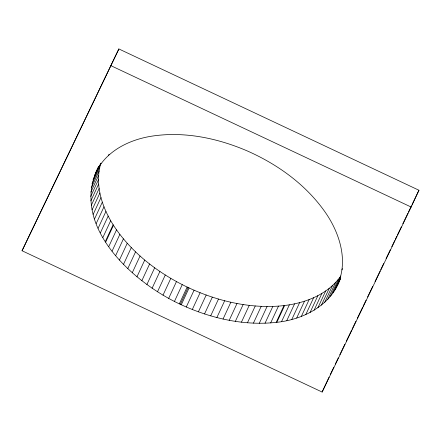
<?xml version="1.0" encoding="UTF-8"?>
<svg xmlns="http://www.w3.org/2000/svg" width="441" height="441" viewBox="0 0 441 441"><rect width="100%" height="100%" fill="white"/><g stroke="black" fill="none" stroke-linecap="round" stroke-linejoin="round"><path stroke-width="0.66" d="M340.347 278.828C331.037 305.552 302.912 319.802 276.198 322.371C243.338 326.004 210.043 318.148 180.314 304.318C132.234 282.003 68.548 224.761 98.773 166.257M340.832 275.989C326.869 295.95 301.865 304.395 278.48 306.109C247.379 308.248 216.195 300.602 188.109 287.515C160.243 274.258 134.538 255.179 116.54 229.855C103.249 210.985 94.12 186.626 100.702 163.567M337.172 285.674C348.958 261.044 339.482 232.126 324.46 211.145C305.161 184.051 277.163 164.063 246.932 150.789C217.148 138.044 183.952 131.164 151.632 136.186C129.257 139.681 105.983 151.054 95.906 172.409M22.05 250.753L118.872 48.951L418.95 190.247L411.15 207.044L322.128 392.049L22.05 250.753L118.872 48.951M94.396 175.898L98.729 166.566M97.957 168.495L98.823 166.626M93.057 179.796L100.565 163.617M100.454 164.388L101.033 163.142M92.009 183.809L99.809 167.007M91.265 187.932L99.065 171.13M90.824 192.155L98.624 175.353M108.464 155.502L109.037 154.262M90.686 196.465L98.486 179.663M90.852 200.853L98.652 184.051M91.32 205.308L99.12 188.511M92.092 209.822L99.886 193.026M93.161 214.381L100.956 197.585M94.528 218.979L102.323 202.176M96.188 223.593L103.988 206.796M98.139 228.229L105.939 211.426M100.377 232.859L108.177 216.057M102.891 237.484L110.691 220.682M105.338 241.514L113.139 224.717M105.686 242.081L113.48 225.285M108.74 246.657L116.54 229.855M112.058 251.183L119.858 234.38M115.63 255.659L123.425 238.857M119.439 260.069L127.24 243.267M123.491 264.402L131.286 247.599M127.758 268.652L135.558 251.85M132.245 272.803L140.045 256.006M136.936 276.849L144.731 260.052M141.815 280.785L149.609 263.983M146.875 284.588L154.67 267.792M152.101 288.26L159.901 271.463M157.487 291.793L165.287 274.991M163.01 295.172L170.81 278.37M168.666 298.392L176.466 281.59M174.438 301.44L182.238 284.643M179.349 303.843L187.149 287.047M180.314 304.318L188.109 287.515M181.284 304.759L189.084 287.956M186.273 307.013L194.068 290.211M192.304 309.516L200.104 292.719M198.395 311.831L206.195 295.029M204.53 313.942L212.33 297.146M210.693 315.85L218.493 299.053M216.873 317.548L224.673 300.751M223.052 319.036L230.847 302.234M229.215 320.304L237.01 303.502M235.345 321.351L243.145 304.549M241.431 322.173L249.231 305.376M247.462 322.773L255.256 305.977M253.415 323.148L261.21 306.346M259.275 323.297L267.075 306.495M265.035 323.214L272.836 306.412M270.68 322.906L278.48 306.109M276.198 322.371L283.993 305.574M276.86 322.277L284.654 305.481M281.567 321.61L289.368 304.814M286.782 320.629L294.577 303.832M291.826 319.427L299.626 302.625M296.688 318.005L304.488 301.203M301.363 316.368L309.158 299.566M305.828 314.521L313.628 297.719M310.078 312.465L317.878 295.668M314.108 310.21L321.902 293.414M317.9 307.763L325.695 290.961M321.445 305.122L329.245 288.32M324.741 302.294L332.536 285.498M327.773 299.296L335.573 282.494M341.935 269.87L342.514 268.624M330.541 296.126L338.341 279.324M333.032 292.791L340.546 276.612M340.149 278.006L340.728 276.761M335.248 289.302L340.733 277.483M338.809 281.904L340.254 278.789M322.128 392.049L329.063 377.116M330.226 374.63L333.809 367.182M335.303 364.079L338.291 357.866M339.785 354.762L344.862 344.212M346.356 341.108L351.438 330.552M352.034 329.311L355.915 321.241M357.408 318.137L362.491 307.581M363.086 306.341L366.074 300.134M367.568 297.03L372.645 286.474M375.037 281.507L380.114 270.95M380.71 269.71L383.698 263.503M386.09 258.536L390.274 249.843M391.768 246.74L394.75 240.532M395.351 239.292L396.845 236.189M397.44 234.943L401.327 226.872M402.82 223.769L407.897 213.218M408.493 211.972L411.481 205.765M412.081 204.525L418.95 190.247M111.071 65.748L411.15 207.044"/></g></svg>
